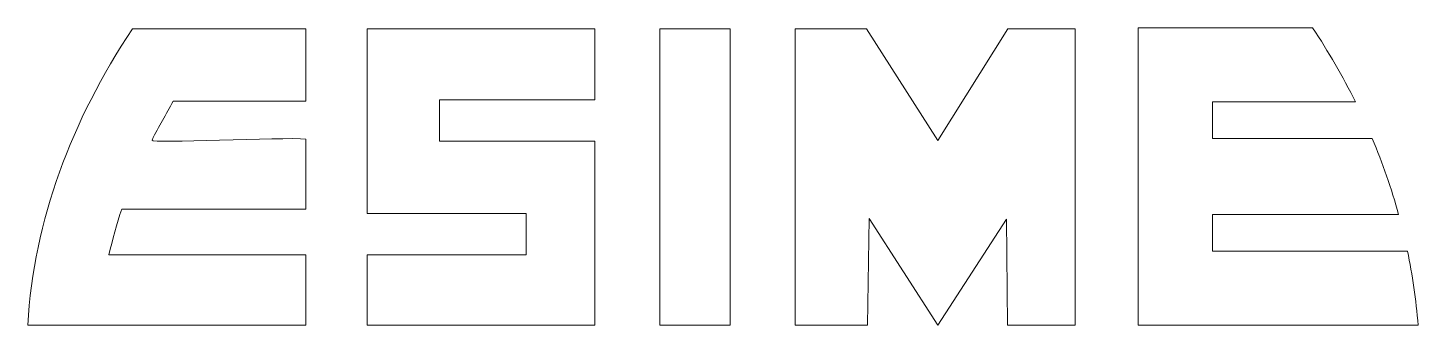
# Model space of a CAD drawing. Header units: inches. Extents: x 75.9 to 86.9, y 144.6 to 147.
import ezdxf

# ---------------------------------------------------------------- set-up
doc = ezdxf.new("R2010")
doc.units = ezdxf.units.IN
doc.header["$MEASUREMENT"] = 0
doc.layers.add('svg8', color=7, linetype='Continuous')

msp = doc.modelspace()

# ---------------------------------------------------------------- linework, layer by layer
at = {"layer": 'svg8', "lineweight": 0}
for points in [[(80.376, 144.595), (78.564, 144.595), (78.564, 145.153), (79.83, 145.153), (79.83, 145.482), (78.564, 145.482), (78.564, 146.952), (80.376, 146.952), (80.376, 146.386), (79.14, 146.386), (79.14, 146.057), (80.376, 146.057), (80.376, 144.595)], [(81.455, 144.595), (81.455, 146.952), (80.894, 146.952), (80.894, 144.595), (81.455, 144.595)], [(84.201, 144.595), (83.662, 144.595), (83.654, 145.437), (83.108, 144.595), (82.562, 145.444), (82.547, 144.595), (81.972, 144.595), (81.972, 146.952), (82.539, 146.952), (83.108, 146.064), (83.666, 146.952), (84.201, 146.952), (84.201, 144.595)]]:
    msp.add_lwpolyline(points, dxfattribs=at)
for points, knots in [([(78.076, 144.595), (77.337, 144.595), (76.599, 144.595), (75.861, 144.595), (75.908, 145.434), (76.207, 146.215), (76.695, 146.952), (77.155, 146.952), (77.615, 146.952), (78.076, 146.952), (78.076, 146.952), (78.076, 146.377), (78.076, 146.377), (78.076, 146.377), (77.02, 146.377), (77.02, 146.377), (76.963, 146.27), (76.901, 146.176), (76.851, 146.067), (76.836, 146.034), (77.891, 146.094), (78.076, 146.074), (78.076, 146.074), (78.076, 145.517), (78.076, 145.517), (78.076, 145.517), (76.609, 145.517), (76.609, 145.517), (76.57, 145.408), (76.536, 145.266), (76.507, 145.155), (76.507, 145.155), (78.076, 145.155), (78.076, 145.155), (78.076, 145.155), (78.076, 144.595), (78.076, 144.595)], [0, 0, 0, 0, 1, 1, 1, 2, 2, 2, 3, 3, 3, 4, 4, 4, 5, 5, 5, 6, 6, 6, 7, 7, 7, 8, 8, 8, 9, 9, 9, 10, 10, 10, 11, 11, 11, 12, 12, 12, 12]), ([(86.933, 144.595), (86.933, 144.595), (84.704, 144.595), (84.704, 144.595), (84.704, 144.595), (84.704, 146.96), (84.704, 146.96), (85.167, 146.96), (85.629, 146.96), (86.092, 146.96), (86.218, 146.77), (86.332, 146.573), (86.434, 146.37), (86.434, 146.37), (85.294, 146.37), (85.294, 146.37), (85.294, 146.37), (85.294, 146.079), (85.294, 146.079), (85.294, 146.079), (86.567, 146.079), (86.567, 146.079), (86.649, 145.884), (86.72, 145.683), (86.777, 145.475), (86.777, 145.475), (85.294, 145.475), (85.294, 145.475), (85.294, 145.475), (85.294, 145.184), (85.294, 145.184), (85.294, 145.184), (86.847, 145.184), (86.847, 145.184), (86.887, 144.994), (86.915, 144.797), (86.933, 144.595), (86.933, 144.595), (86.933, 144.595), (86.933, 144.595)], [0, 0, 0, 0, 1, 1, 1, 2, 2, 2, 3, 3, 3, 4, 4, 4, 5, 5, 5, 6, 6, 6, 7, 7, 7, 8, 8, 8, 9, 9, 9, 10, 10, 10, 11, 11, 11, 12, 12, 12, 13, 13, 13, 13])]:
    msp.add_open_spline(points, degree=3, knots=knots, dxfattribs=at)

doc.saveas('drawing.dxf')
